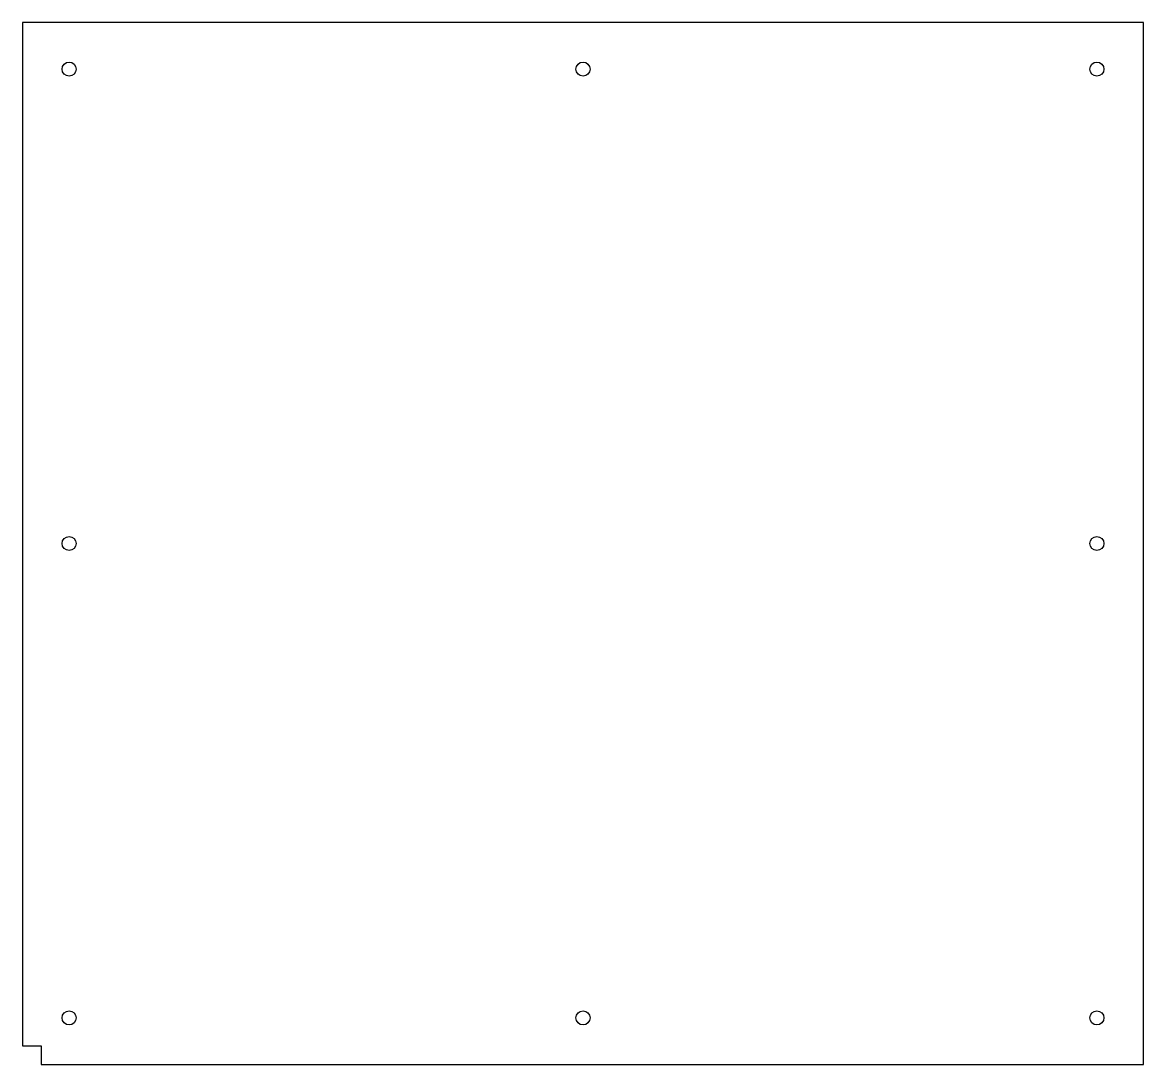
# Model space of a CAD drawing. Header units: millimetres. Extents: x 0 to 360, y 0 to 335.
import ezdxf

# ---------------------------------------------------------------- set-up
doc = ezdxf.new("R2010")
doc.units = ezdxf.units.MM
doc.layers.get('0').update_dxf_attribs({"linetype": 'CONTINUOUS'})

msp = doc.modelspace()

# ---------------------------------------------------------------- linework, layer by layer
msp.add_lwpolyline([(6, 0), (360.2, 0), (360.2, 334.8), (0, 334.8), (0, 6), (6, 6)], close=True)
for centre in [(15, 319.8), (180.1, 319.8), (345.2, 319.8), (15, 167.4), (345.2, 167.4), (15, 15), (180.1, 15), (345.2, 15)]:
    msp.add_circle(centre, 2.25)

doc.saveas('drawing.dxf')
